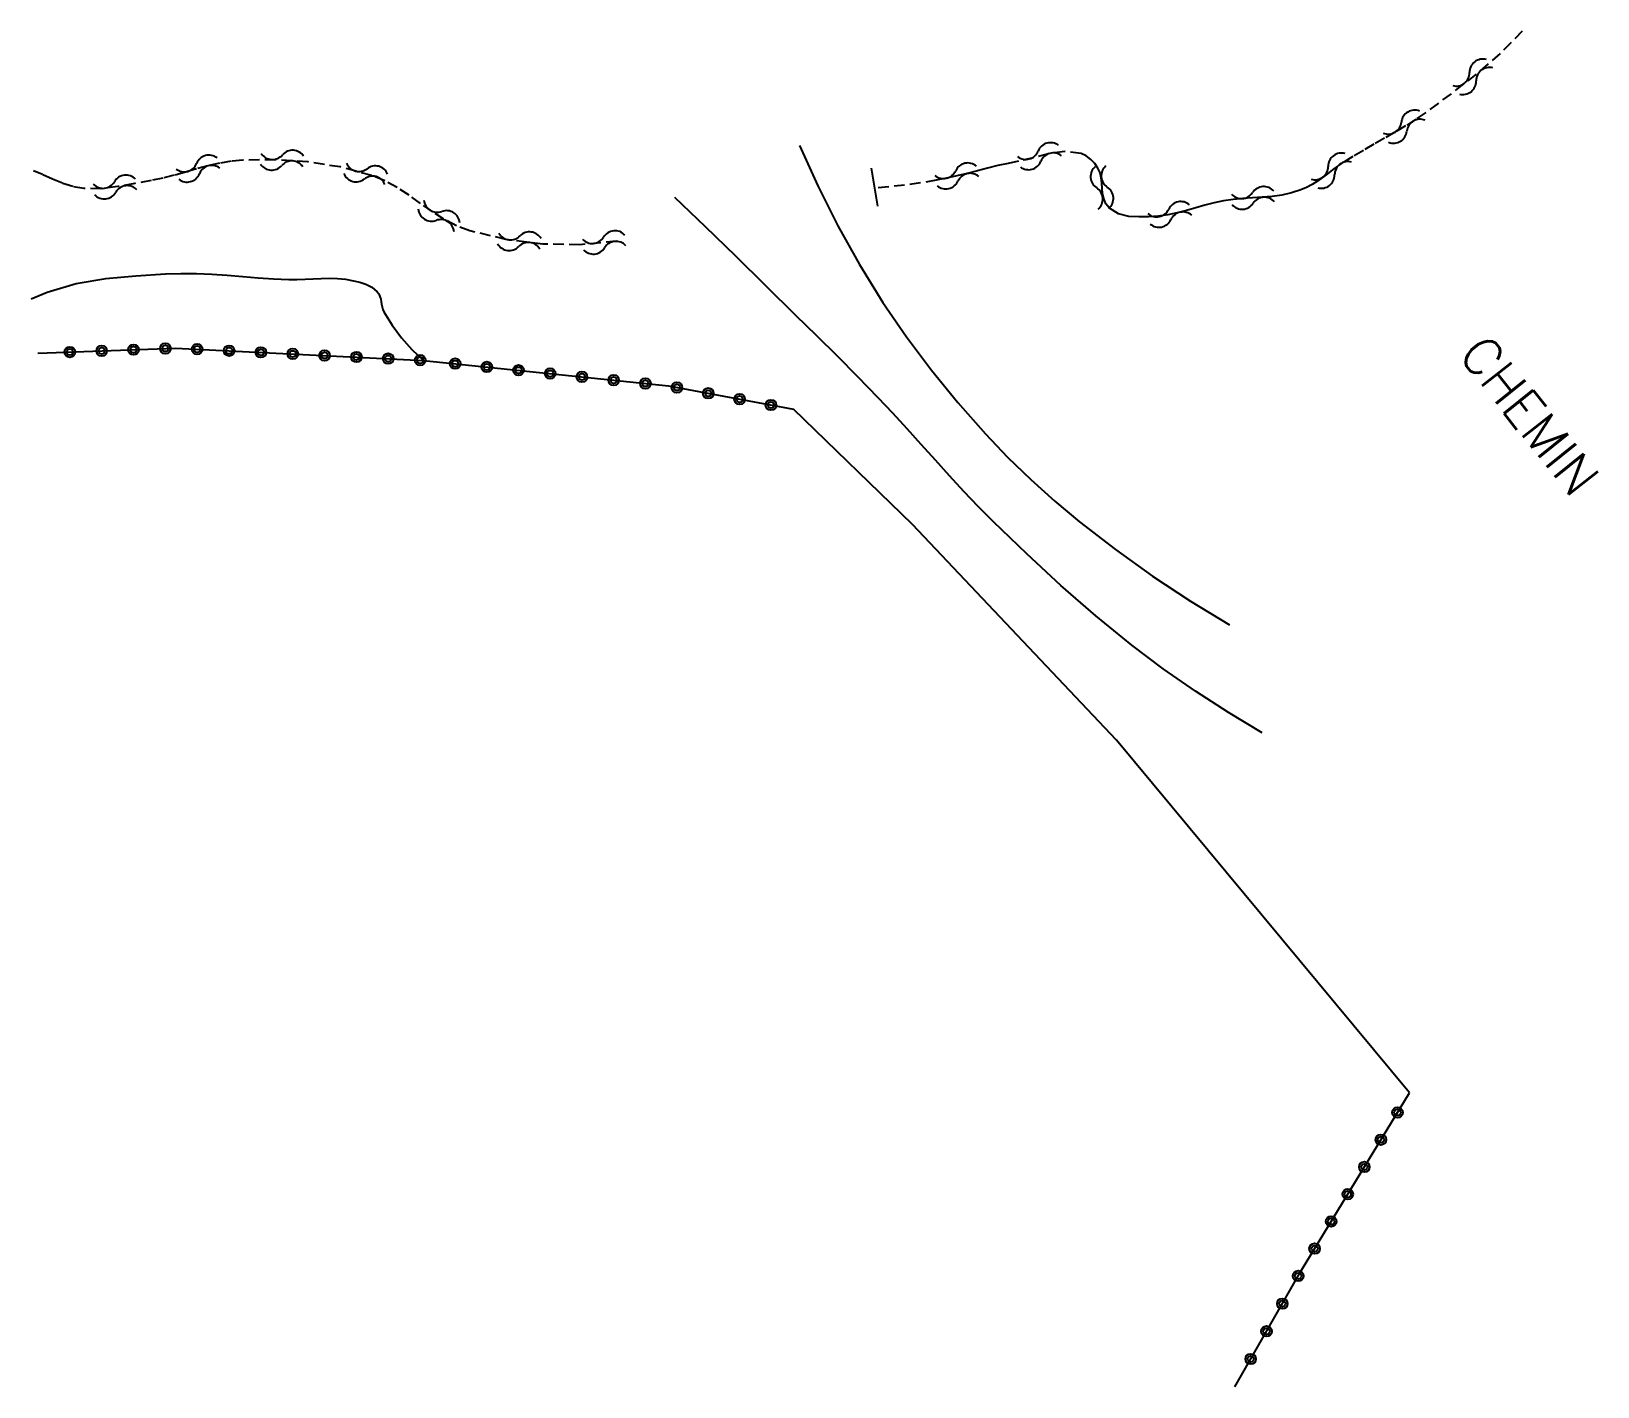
# Model space of a CAD drawing. Header units: millimetres. Extents: x 140000 to 141000, y 143000 to 144000.
# Drawn here: x 140789.7 to 140863.4, y 143722.3 to 143786 of the extents above; entities that cross this region are included whole.
import ezdxf
from ezdxf.enums import TextEntityAlignment as Align

# ---------------------------------------------------------------- set-up
doc = ezdxf.new("R2010")
doc.units = ezdxf.units.MM
doc.linetypes.add('DASHED', pattern=[0.75, 0.5, -0.25])
doc.layers.get('0').update_dxf_attribs({"linetype": 'CONTINUOUS'})
for name, color, linetype in [('W0071', 7, 'CONTINUOUS'), ('W0120', 7, 'CONTINUOUS'), ('W0211', 2, 'CONTINUOUS'), ('W0322', 7, 'CONTINUOUS'), ('W0323', 7, 'CONTINUOUS'), ('W0330', 7, 'CONTINUOUS'), ('W0501', 5, 'DASHED'), ('W0989', 7, 'CONTINUOUS')]:
    doc.layers.add(name, color=color, linetype=linetype)
doc.styles.get("Standard").update_dxf_attribs({"font": 'romans.shx', "width": 0.85})

# ---------------------------------------------------------------- blocks, each defined once
blk = doc.blocks.new('t323o')
at = {"color": 0, "linetype": 'Continuous'}
for radius in [0.25, 0.15]:
    blk.add_circle((0, 0), radius, dxfattribs=at)
blk = doc.blocks.new('t322o')
at = {"color": 0, "linetype": 'Continuous'}
for radius in [0.25, 0.15]:
    blk.add_circle((0, 0), radius, dxfattribs=at)
blk = doc.blocks.new('t500o')
at = {"color": 0, "linetype": 'Continuous'}
for centre, start, end in [((-0.5, 0.625), 216.8699, 323.1301), ((0.5, -0.125), 36.8699, 143.1301), ((0.5, -0.625), 36.8699, 143.1301), ((-0.5, 0.125), 216.8699, 323.1301)]:
    blk.add_arc(centre, 0.625, start, end, dxfattribs=at)

msp = doc.modelspace()

# ---------------------------------------------------------------- linework, layer by layer
at = {"layer": 'W0071'}
for points in [[(140825.804, 143780.656), (140826.665, 143778.747), (140827.608, 143776.877), (140828.631, 143775.05), (140829.732, 143773.269), (140830.838, 143771.647), (140832.014, 143770.076), (140833.254, 143768.555), (140834.552, 143767.084), (140835.6, 143765.987), (140836.691, 143764.933), (140837.821, 143763.922), (140838.987, 143762.952), (140840.681, 143761.643), (140842.422, 143760.396), (140844.207, 143759.215), (140846.035, 143758.1)], [(140847.572, 143753.025), (140845.987, 143753.976), (140844.436, 143754.98), (140842.92, 143756.036), (140841.441, 143757.144), (140839.744, 143758.517), (140838.101, 143759.952), (140836.5, 143761.434), (140834.93, 143762.947), (140834.228, 143763.652), (140833.541, 143764.373), (140832.867, 143765.105), (140832.2, 143765.845), (140831.537, 143766.586), (140830.871, 143767.325), (140830.198, 143768.057), (140829.514, 143768.78), (140828.557, 143769.761), (140827.589, 143770.731), (140826.615, 143771.695), (140825.64, 143772.657), (140824.224, 143774.05), (140822.803, 143775.437), (140821.377, 143776.82), (140819.946, 143778.197)]]:
    msp.add_lwpolyline(points, dxfattribs=at)
at = {"layer": 'W0120'}
msp.add_lwpolyline([(140829.494, 143777.799), (140829.196, 143779.584)], dxfattribs=at)
at = {"layer": 'W0211'}
msp.add_lwpolyline([(140789.66, 143773.433), (140790.402, 143773.749), (140791.766, 143774.149), (140793.165, 143774.387), (140794.57, 143774.519), (140795.97, 143774.605), (140796.699, 143774.628), (140797.427, 143774.62), (140798.155, 143774.589), (140798.882, 143774.541), (140799.606, 143774.485), (140800.33, 143774.43), (140801.055, 143774.382), (140801.781, 143774.35), (140802.16, 143774.347), (140802.538, 143774.358), (140802.916, 143774.376), (140803.294, 143774.393), (140803.676, 143774.401), (140804.059, 143774.391), (140804.441, 143774.355), (140804.819, 143774.286), (140805.112, 143774.214), (140805.407, 143774.119), (140805.69, 143773.977), (140805.933, 143773.77), (140806.009, 143773.664), (140806.062, 143773.546), (140806.098, 143773.424), (140806.123, 143773.3), (140806.143, 143773.18), (140806.165, 143773.059), (140806.199, 143772.94), (140806.249, 143772.826), (140806.635, 143772.194), (140807.076, 143771.6), (140807.569, 143771.048), (140808.109, 143770.542)], dxfattribs=at)
at = {"layer": 'W0322'}
msp.add_lwpolyline([(140808.109, 143770.542), (140819.64, 143769.341), (140825.523, 143768.243)], dxfattribs=at)
at = {"layer": 'W0323'}
for points in [[(140789.972, 143770.877), (140796.438, 143771.118), (140808.109, 143770.542)], [(140846.29, 143722.261), (140849.425, 143727.737), (140854.508, 143736.087)]]:
    msp.add_lwpolyline(points, dxfattribs=at)
at = {"layer": 'W0330'}
msp.add_lwpolyline([(140854.508, 143736.087), (140840.72, 143752.681), (140831.124, 143762.814), (140825.523, 143768.243)], dxfattribs=at)
at = {"layer": 'W0501'}
for points in [[(140859.817, 143786.019), (140858.774, 143784.98), (140857.646, 143784.003), (140856.471, 143783.086), (140855.272, 143782.207), (140854.8, 143781.882), (140854.317, 143781.572), (140853.826, 143781.276), (140853.331, 143780.988), (140852.834, 143780.704), (140852.337, 143780.419), (140851.844, 143780.129), (140851.356, 143779.83), (140851.114, 143779.669), (140850.878, 143779.498), (140850.647, 143779.322), (140850.415, 143779.147), (140850.176, 143778.976), (140849.928, 143778.816), (140849.669, 143778.675), (140849.397, 143778.557), (140848.953, 143778.416), (140848.499, 143778.318), (140848.04, 143778.254), (140847.579, 143778.212), (140847.123, 143778.182), (140846.667, 143778.15), (140846.211, 143778.107), (140845.758, 143778.041), (140845.318, 143777.95), (140844.883, 143777.839), (140844.451, 143777.716), (140844.02, 143777.593), (140843.581, 143777.479), (140843.137, 143777.385), (140842.686, 143777.322), (140842.23, 143777.3), (140841.779, 143777.295), (140841.3, 143777.313), (140840.814, 143777.429), (140840.387, 143777.698), (140840.223, 143777.906), (140840.122, 143778.148), (140840.069, 143778.398), (140840.041, 143778.645), (140840.025, 143778.88), (140840.003, 143779.121), (140839.951, 143779.362), (140839.846, 143779.587), (140839.695, 143779.8), (140839.516, 143779.996), (140839.302, 143780.161), (140839.054, 143780.272), (140838.294, 143780.371), (140837.53, 143780.263), (140836.807, 143780.067), (140836.115, 143779.904), (140835.626, 143779.809), (140835.141, 143779.7), (140834.658, 143779.582), (140834.176, 143779.458), (140833.694, 143779.334), (140833.211, 143779.216), (140832.726, 143779.107), (140832.237, 143779.012), (140831.495, 143778.89), (140830.751, 143778.787), (140830.004, 143778.703), (140829.255, 143778.638)], [(140817.206, 143776.146), (140815.468, 143775.98), (140813.723, 143776.007), (140811.992, 143776.227), (140810.295, 143776.636), (140809.668, 143776.874), (140809.076, 143777.186), (140808.516, 143777.545), (140807.975, 143777.925), (140807.436, 143778.307), (140806.881, 143778.67), (140806.296, 143778.99), (140805.676, 143779.24), (140804.191, 143779.637), (140802.674, 143779.877), (140801.144, 143779.978), (140799.614, 143779.958), (140799.06, 143779.907), (140798.513, 143779.814), (140797.973, 143779.689), (140797.438, 143779.545), (140796.91, 143779.393), (140796.38, 143779.245), (140795.845, 143779.112), (140795.305, 143779.005), (140794.526, 143778.861), (140793.738, 143778.713), (140792.938, 143778.617), (140792.131, 143778.626), (140791.619, 143778.713), (140791.124, 143778.87), (140790.649, 143779.067), (140790.184, 143779.278), (140789.76, 143779.463)]]:
    msp.add_lwpolyline(points, dxfattribs=at)

# ---------------------------------------------------------------- block references
at = {"layer": 'W0322'}
for p, rotation in [((140809.601, 143770.387), 354.0538537922765), ((140811.093, 143770.231), 354.0538537922765), ((140812.585, 143770.076), 354.0538537922765), ((140814.077, 143769.92), 354.0538537922765), ((140815.569, 143769.765), 354.0538537922765), ((140817.061, 143769.61), 354.0538537922765), ((140818.553, 143769.454), 354.0538537922765), ((140820.04, 143769.266), 349.4279823936542), ((140821.514, 143768.991), 349.4279823936542), ((140822.989, 143768.716), 349.4279823936542), ((140824.463, 143768.441), 349.4279823936542)]:
    msp.add_blockref('t322o', p, dxfattribs=dict(at, rotation=rotation))
at = {"layer": 'W0323'}
for p, rotation in [((140792.97, 143770.989), 2.13811911969706), ((140794.469, 143771.044), 2.13811911969706), ((140795.968, 143771.1), 2.13811911969706), ((140797.466, 143771.067), 357.1745683183275), ((140798.965, 143770.993), 357.1745683183275), ((140791.471, 143770.933), 2.13811911969706), ((140800.463, 143770.919), 357.1745683183275), ((140801.961, 143770.845), 357.1745683183275), ((140803.459, 143770.771), 357.1745683183275), ((140804.957, 143770.698), 357.1745683183275), ((140806.455, 143770.624), 357.1745683183275), ((140807.954, 143770.55), 357.1745683183275), ((140853.944, 143735.16), 58.66934801928215), ((140853.164, 143733.879), 58.66934801928215), ((140852.384, 143732.597), 58.66934801928215), ((140851.604, 143731.316), 58.66934801928215), ((140850.824, 143730.035), 58.66934801928215), ((140850.044, 143728.754), 58.66934801928215), ((140849.271, 143727.468), 60.2075340485102), ((140848.526, 143726.166), 60.2075340485102), ((140847.781, 143724.865), 60.2075340485102), ((140847.035, 143723.563), 60.2075340485102)]:
    msp.add_blockref('t323o', p, dxfattribs=dict(at, rotation=rotation))
at = {"layer": 'W0501'}
for p, rotation in [((140857.491, 143783.882), 217.9777271034261), ((140854.255, 143781.535), 211.1656761158464), ((140837.099, 143780.146), 195.1808238127004), ((140797.502, 143779.562), 195.149210783489), ((140801.46, 143779.957), 176.232237533005), ((140850.835, 143779.465), 217.1841304220975), ((140805.396, 143779.315), 165.0408055178649), ((140833.209, 143779.215), 192.6456282227965), ((140840.04, 143778.671), 94.0179224926192), ((140793.6, 143778.697), 186.8460104517641), ((140847.143, 143778.183), 183.7813469260598), ((140808.844, 143777.334), 147.3628894442132), ((140843.231, 143777.405), 191.9382443301056), ((140812.626, 143776.146), 172.774815568081), ((140816.612, 143776.089), 185.4532770287237)]:
    msp.add_blockref('t500o', p, dxfattribs=dict(at, rotation=rotation))

# ---------------------------------------------------------------- texts
at = {"layer": 'W0989'}
msp.add_text('CHEMIN', height=1.75, rotation=308.47603, dxfattribs=at).set_placement((140860.159, 143767.942), align=Align.MIDDLE_CENTER)

doc.saveas('drawing.dxf')
